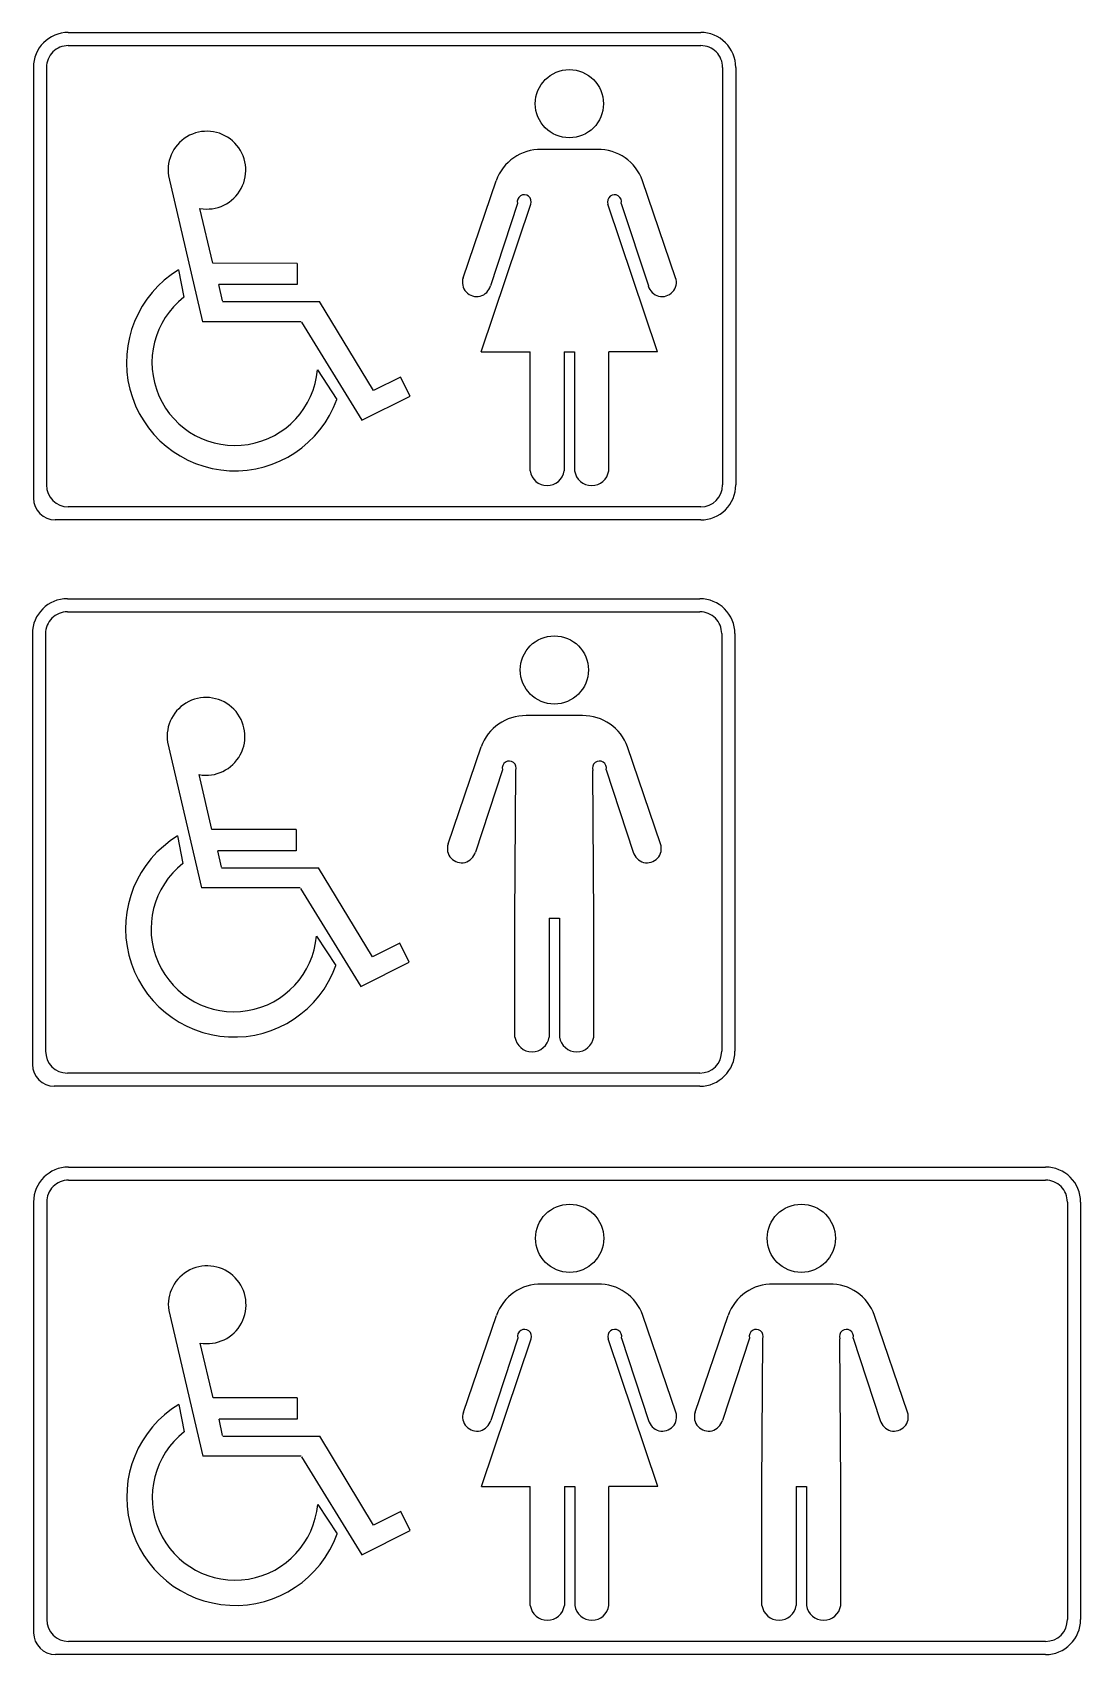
# Model space of a CAD drawing. Header units: inches. Extents: x -30108.9 to -30079, y -7917.8 to -7871.7.
import ezdxf

# ---------------------------------------------------------------- set-up
doc = ezdxf.new("R2010")
doc.units = ezdxf.units.IN
doc.header["$LTSCALE"] = 0.25
doc.header["$MEASUREMENT"] = 0
doc.layers.get('0').update_dxf_attribs({"linetype": 'CONTINUOUS'})

# ---------------------------------------------------------------- blocks, each defined once
blk = doc.blocks.new('WHCHAIR')
at = {"color": 7, "linetype": 'Continuous'}
for p, q in [((-0.393787, 1.107336), (-0.191604, 0.242705)), ((-0.13095, 0.58982), (-0.207065, 0.914844)), ((0.368931, 0.588762), (-0.13095, 0.58982)), ((0.368931, 0.588762), (0.368931, 0.463597)), ((-0.334322, 0.550901), (-0.30221, 0.387862)), ((0.368931, 0.463597), (-0.09527, 0.463597)), ((-0.073863, 0.365773), (-0.09527, 0.463597)), ((-0.073172, 0.362618), (0.501765, 0.362618)), ((0.821691, -0.165416), (0.501765, 0.362618)), ((0.392785, 0.242705), (-0.191604, 0.242705)), ((0.394728, 0.23955), (0.752711, -0.342128)), ((0.489872, -0.042348), (0.605235, -0.218009)), ((0.983437, -0.085475), (0.821691, -0.165416)), ((1.039335, -0.198024), (0.983437, -0.085475)), ((0.752711, -0.342128), (1.039335, -0.198024))]:
    blk.add_line(p, q, dxfattribs=at)
for centre, radius, start, end in [((-0.165668, 1.141808), 0.230709, 259.663239, 188.593399), ((0.000517, 0.001559), 0.643346, 121.363449, 340.044434), ((0, 0), 0.491699, 127.924637, 355.059174)]:
    blk.add_arc(centre, radius, start, end, dxfattribs=at)

msp = doc.modelspace()

# ---------------------------------------------------------------- linework, layer by layer
at = {"color": 7, "linetype": 'Continuous'}
for p, q in [((-30107.853, -7871.657), (-30093.943, -7871.657)), ((-30103.754, -7871.657), (-30089.844, -7871.657)), ((-30107.853, -7872.03), (-30093.943, -7872.03)), ((-30103.754, -7872.03), (-30089.844, -7872.03)), ((-30108.848, -7872.653), (-30108.848, -7884.916)), ((-30108.475, -7872.653), (-30108.475, -7884.543)), ((-30089.222, -7872.653), (-30089.222, -7884.543)), ((-30088.848, -7872.653), (-30088.848, -7884.543)), ((-30092.786, -7874.988), (-30094.385, -7874.988)), ((-30096.61, -7878.641), (-30095.669, -7875.88)), ((-30090.561, -7878.641), (-30091.502, -7875.88)), ((-30096.095, -7880.754), (-30094.684, -7876.547)), ((-30095.064, -7876.527), (-30095.834, -7878.872)), ((-30091.076, -7880.754), (-30092.488, -7876.547)), ((-30092.107, -7876.527), (-30091.337, -7878.872)), ((-30096.095, -7880.754), (-30094.706, -7880.754)), ((-30096.095, -7880.754), (-30094.706, -7880.754)), ((-30094.706, -7884.141), (-30094.706, -7880.754)), ((-30094.706, -7884.141), (-30094.706, -7880.754)), ((-30093.735, -7880.754), (-30093.735, -7884.141)), ((-30093.735, -7880.754), (-30093.436, -7880.754)), ((-30093.436, -7880.754), (-30093.436, -7884.141)), ((-30091.076, -7880.754), (-30092.465, -7880.754)), ((-30091.076, -7880.754), (-30092.465, -7880.754)), ((-30092.465, -7884.141), (-30092.465, -7880.754)), ((-30092.465, -7884.141), (-30092.465, -7880.754)), ((-30093.943, -7885.165), (-30107.853, -7885.165)), ((-30089.844, -7885.165), (-30103.754, -7885.165)), ((-30093.943, -7885.539), (-30108.226, -7885.539)), ((-30089.844, -7885.539), (-30104.127, -7885.539)), ((-30107.879, -7887.78), (-30093.969, -7887.78)), ((-30103.78, -7887.78), (-30089.87, -7887.78)), ((-30107.879, -7888.154), (-30093.969, -7888.154)), ((-30103.78, -7888.154), (-30089.87, -7888.154)), ((-30108.874, -7888.776), (-30108.874, -7901.04)), ((-30108.501, -7888.776), (-30108.501, -7900.666)), ((-30089.248, -7888.776), (-30089.248, -7900.666)), ((-30088.874, -7888.776), (-30088.874, -7900.666)), ((-30093.215, -7891.111), (-30094.814, -7891.111)), ((-30097.039, -7894.764), (-30096.098, -7892.003)), ((-30090.99, -7894.764), (-30091.931, -7892.003)), ((-30095.493, -7892.65), (-30096.263, -7894.995)), ((-30095.135, -7896.878), (-30095.112, -7892.67)), ((-30092.894, -7896.878), (-30092.917, -7892.67)), ((-30092.536, -7892.65), (-30091.766, -7894.995)), ((-30095.135, -7900.264), (-30095.135, -7896.878)), ((-30095.135, -7900.264), (-30095.135, -7896.878)), ((-30094.164, -7896.878), (-30094.164, -7900.264)), ((-30094.164, -7896.878), (-30093.865, -7896.878)), ((-30093.865, -7896.878), (-30093.865, -7900.264)), ((-30092.894, -7900.264), (-30092.894, -7896.878)), ((-30092.894, -7900.264), (-30092.894, -7896.878)), ((-30093.969, -7901.289), (-30107.879, -7901.289)), ((-30089.87, -7901.289), (-30103.78, -7901.289)), ((-30093.969, -7901.662), (-30108.252, -7901.662)), ((-30089.87, -7901.662), (-30104.153, -7901.662)), ((-30107.846, -7903.964), (-30093.936, -7903.964)), ((-30093.936, -7903.964), (-30080.027, -7903.964)), ((-30107.846, -7904.337), (-30093.936, -7904.337)), ((-30093.936, -7904.337), (-30080.027, -7904.337)), ((-30108.842, -7904.96), (-30108.842, -7917.223)), ((-30108.468, -7904.96), (-30108.468, -7916.85)), ((-30079.404, -7904.96), (-30079.404, -7916.85)), ((-30079.031, -7904.96), (-30079.031, -7916.85)), ((-30092.78, -7907.295), (-30094.378, -7907.295)), ((-30086.182, -7907.295), (-30087.781, -7907.295)), ((-30096.604, -7910.948), (-30095.663, -7908.187)), ((-30090.554, -7910.948), (-30091.495, -7908.187)), ((-30090.006, -7910.948), (-30089.065, -7908.187)), ((-30083.957, -7910.948), (-30084.898, -7908.187)), ((-30096.088, -7913.061), (-30094.677, -7908.854)), ((-30095.058, -7908.834), (-30095.827, -7911.179)), ((-30091.069, -7913.061), (-30092.481, -7908.854)), ((-30092.1, -7908.834), (-30091.331, -7911.179)), ((-30088.46, -7908.834), (-30089.23, -7911.179)), ((-30088.102, -7913.061), (-30088.079, -7908.854)), ((-30085.861, -7913.061), (-30085.884, -7908.854)), ((-30085.503, -7908.834), (-30084.733, -7911.179)), ((-30096.088, -7913.061), (-30094.699, -7913.061)), ((-30096.088, -7913.061), (-30094.699, -7913.061)), ((-30094.699, -7916.448), (-30094.699, -7913.061)), ((-30094.699, -7916.448), (-30094.699, -7913.061)), ((-30093.728, -7913.061), (-30093.429, -7913.061)), ((-30093.728, -7913.061), (-30093.728, -7916.448)), ((-30093.429, -7913.061), (-30093.429, -7916.448)), ((-30092.458, -7916.448), (-30092.458, -7913.061)), ((-30092.458, -7916.448), (-30092.458, -7913.061)), ((-30091.069, -7913.061), (-30092.458, -7913.061)), ((-30091.069, -7913.061), (-30092.458, -7913.061)), ((-30088.102, -7916.448), (-30088.102, -7913.061)), ((-30088.102, -7916.448), (-30088.102, -7913.061)), ((-30087.131, -7913.061), (-30086.832, -7913.061)), ((-30087.131, -7913.061), (-30087.131, -7916.448)), ((-30086.832, -7913.061), (-30086.832, -7916.448)), ((-30085.861, -7916.448), (-30085.861, -7913.061)), ((-30085.861, -7916.448), (-30085.861, -7913.061)), ((-30093.936, -7917.472), (-30107.846, -7917.472)), ((-30080.027, -7917.472), (-30093.936, -7917.472)), ((-30093.936, -7917.846), (-30108.219, -7917.846)), ((-30080.027, -7917.846), (-30094.31, -7917.846))]:
    msp.add_line(p, q, dxfattribs=at)
for centre in [(-30093.586, -7873.686), (-30094.014, -7889.81), (-30093.579, -7905.993), (-30086.982, -7905.993)]:
    msp.add_circle(centre, 0.971, dxfattribs=at)
for centre, radius, start, end in [((-30107.853, -7872.653), 0.996, 90.0005, 180.0004), ((-30089.844, -7872.653), 0.996, 359.9997, 90), ((-30107.853, -7872.653), 0.622, 90.0001, 180.0005), ((-30089.844, -7872.653), 0.622, 359.9995, 89.9998), ((-30094.411, -7876.322), 1.334, 88.8913, 160.643), ((-30092.761, -7876.322), 1.334, 19.3571, 91.1083), ((-30094.871, -7876.478), 0.199, 339.9643, 194.0782), ((-30092.3, -7876.478), 0.199, 345.9218, 200.0358), ((-30096.227, -7878.771), 0.406, 161.2352, 345.6146), ((-30090.945, -7878.771), 0.406, 194.3839, 18.7652), ((-30094.22, -7884.069), 0.491, 188.4783, 351.5217), ((-30094.22, -7884.069), 0.491, 188.4783, 351.5217), ((-30092.951, -7884.069), 0.491, 188.4787, 351.5213), ((-30092.951, -7884.069), 0.491, 188.4787, 351.5213), ((-30107.853, -7884.543), 0.622, 180.0002, 269.9998), ((-30089.844, -7884.543), 0.996, 269.9993, 0.0003), ((-30089.844, -7884.543), 0.622, 270.0001, 359.9999), ((-30108.226, -7884.916), 0.622, 180.0002, 269.9998), ((-30107.879, -7888.776), 0.996, 90.0005, 180.0004), ((-30089.87, -7888.776), 0.996, 359.9997, 90), ((-30107.879, -7888.776), 0.622, 90.0001, 180.0005), ((-30089.87, -7888.776), 0.622, 359.9995, 89.9998), ((-30094.839, -7892.445), 1.334, 88.8913, 160.643), ((-30093.189, -7892.445), 1.334, 19.3571, 91.1083), ((-30095.3, -7892.602), 0.199, 339.9643, 194.0782), ((-30092.729, -7892.602), 0.199, 345.9218, 200.0358), ((-30096.655, -7894.895), 0.406, 161.2352, 345.6146), ((-30091.374, -7894.895), 0.406, 194.3839, 18.7652), ((-30094.649, -7900.192), 0.491, 188.4783, 351.5217), ((-30094.649, -7900.192), 0.491, 188.4783, 351.5217), ((-30093.38, -7900.192), 0.491, 188.4787, 351.5213), ((-30093.38, -7900.192), 0.491, 188.4787, 351.5213), ((-30108.252, -7901.04), 0.622, 180.0002, 269.9998), ((-30107.879, -7900.666), 0.622, 180.0002, 269.9998), ((-30089.87, -7900.666), 0.996, 269.9993, 0.0003), ((-30089.87, -7900.666), 0.622, 270.0001, 359.9999), ((-30107.846, -7904.96), 0.996, 90.0005, 180.0004), ((-30080.027, -7904.96), 0.996, 359.9997, 90), ((-30107.846, -7904.96), 0.622, 90.0001, 180.0005), ((-30080.027, -7904.96), 0.622, 359.9995, 89.9998), ((-30094.404, -7908.629), 1.334, 88.8913, 160.643), ((-30092.754, -7908.629), 1.334, 19.3571, 91.1083), ((-30087.807, -7908.629), 1.334, 88.8913, 160.643), ((-30086.157, -7908.629), 1.334, 19.3571, 91.1083), ((-30094.864, -7908.785), 0.199, 339.9643, 194.0782), ((-30092.293, -7908.785), 0.199, 345.9218, 200.0358), ((-30088.267, -7908.785), 0.199, 339.9643, 194.0782), ((-30085.696, -7908.785), 0.199, 345.9218, 200.0358), ((-30096.22, -7911.078), 0.406, 161.2352, 345.6146), ((-30090.938, -7911.078), 0.406, 194.3839, 18.7652), ((-30089.622, -7911.078), 0.406, 161.2352, 345.6146), ((-30084.341, -7911.078), 0.406, 194.3839, 18.7652), ((-30094.214, -7916.376), 0.491, 188.4783, 351.5217), ((-30094.214, -7916.376), 0.491, 188.4783, 351.5217), ((-30092.944, -7916.376), 0.491, 188.4787, 351.5213), ((-30092.944, -7916.376), 0.491, 188.4787, 351.5213), ((-30087.616, -7916.376), 0.491, 188.4783, 351.5217), ((-30087.616, -7916.376), 0.491, 188.4783, 351.5217), ((-30086.347, -7916.376), 0.491, 188.4787, 351.5213), ((-30086.347, -7916.376), 0.491, 188.4787, 351.5213), ((-30108.219, -7917.223), 0.622, 180.0002, 269.9998), ((-30107.846, -7916.85), 0.622, 180.0002, 269.9998), ((-30080.027, -7916.85), 0.622, 270.0001, 359.9999), ((-30080.027, -7916.85), 0.996, 269.9993, 0.0003)]:
    msp.add_arc(centre, radius, start, end, dxfattribs=at)

# ---------------------------------------------------------------- block references
at = {"xscale": 4.799999999999272, "yscale": 4.799999999999272, "zscale": 4.799999999999272}
for p in [(-30103.111, -7881.059), (-30103.137, -7897.182), (-30103.104, -7913.366)]:
    msp.add_blockref('WHCHAIR', p, dxfattribs=at)

doc.saveas('drawing.dxf')
